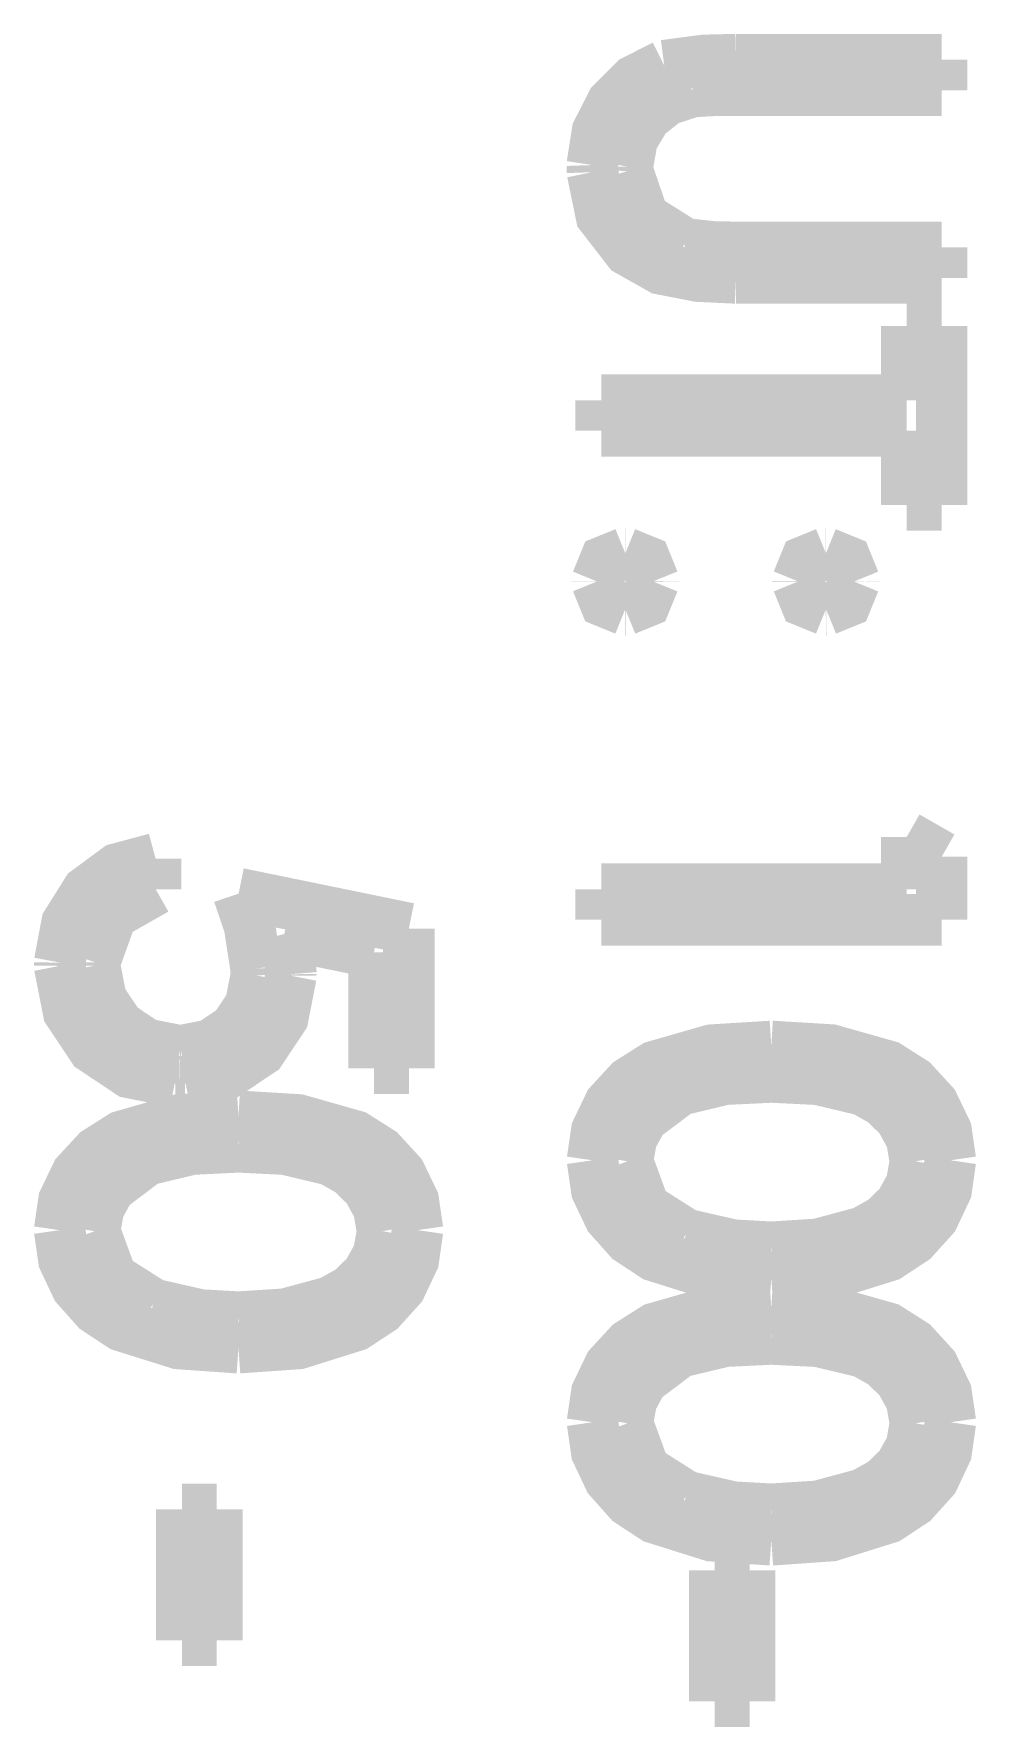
# Model space of a CAD drawing. Header units: inches. Extents: x 18.7 to 39.4, y 4.3 to 20.5.
# Drawn here: x 23.3228 to 23.5513, y 11.4467 to 11.8571 of the extents above; entities that cross this region are included whole.
import ezdxf

# ---------------------------------------------------------------- set-up
doc = ezdxf.new("R2010")
doc.units = ezdxf.units.IN
doc.header["$MEASUREMENT"] = 0

# ---------------------------------------------------------------- blocks, each defined once
blk = doc.blocks.new('irfBoard')
at = {"const_width": 0.008}
for points in [[(22.63386222225698, 12.17994721336298), (22.62930122225698, 12.17765921336298), (22.62576322225698, 12.17416221336298), (22.62347522225698, 12.16969621336298), (22.62266222225698, 12.16450421336298)], [(22.63386222225698, 12.17994721336298), (22.62930122225698, 12.17765921336298), (22.62576322225698, 12.17416221336298), (22.62347522225698, 12.16969621336298), (22.62266222225698, 12.16450421336298)], [(22.63386222225698, 12.17994721336298), (22.62930122225698, 12.17765921336298), (22.62576322225698, 12.17416221336298), (22.62347522225698, 12.16969621336298), (22.62266222225698, 12.16450421336298)], [(22.63386122225698, 12.17994721336298), (22.64007722225698, 12.18077321336298), (22.64501322225698, 12.18089121336298)], [(22.63386122225698, 12.17994721336298), (22.64007722225698, 12.18077321336298), (22.64501322225698, 12.18089121336298)], [(22.63386122225698, 12.17994721336298), (22.64007722225698, 12.18077321336298), (22.64501322225698, 12.18089121336298)], [(22.64501322225698, 12.18089121336298), (22.67697322225698, 12.18089121336298)], [(22.64501322225698, 12.18089121336298), (22.67697322225698, 12.18089121336298)], [(22.64501322225698, 12.18089121336298), (22.67697322225698, 12.18089121336298)], [(22.67697322225698, 12.18089121336298), (22.67697322225698, 12.17614121336298)], [(22.67697322225698, 12.18089121336298), (22.67697322225698, 12.17614121336298)], [(22.67697322225698, 12.18089121336298), (22.67697322225698, 12.17614121336298)], [(22.63823122225698, 12.17593021336298), (22.63418122225698, 12.17460921336298), (22.63097722225698, 12.17205221336298), (22.62887022225698, 12.16851921336298), (22.62811222225698, 12.16426921336298)], [(22.63823122225698, 12.17593021336298), (22.63418122225698, 12.17460921336298), (22.63097722225698, 12.17205221336298), (22.62887022225698, 12.16851921336298), (22.62811222225698, 12.16426921336298)], [(22.63823122225698, 12.17593021336298), (22.63418122225698, 12.17460921336298), (22.63097722225698, 12.17205221336298), (22.62887022225698, 12.16851921336298), (22.62811222225698, 12.16426921336298)], [(22.64526722225698, 12.17614121336298), (22.64132222225698, 12.17610421336298), (22.63822922225698, 12.17593021336298)], [(22.64526722225698, 12.17614121336298), (22.64132222225698, 12.17610421336298), (22.63822922225698, 12.17593021336298)], [(22.64526722225698, 12.17614121336298), (22.64132222225698, 12.17610421336298), (22.63822922225698, 12.17593021336298)], [(22.67697322225698, 12.17614121336298), (22.64526722225698, 12.17614121336298)], [(22.67697322225698, 12.17614121336298), (22.64526722225698, 12.17614121336298)], [(22.67697322225698, 12.17614121336298), (22.64526722225698, 12.17614121336298)], [(22.62270022225698, 12.16339821336298), (22.62266222225698, 12.16450421336298)], [(22.62270022225698, 12.16339821336298), (22.62266222225698, 12.16450421336298)], [(22.62270022225698, 12.16339821336298), (22.62266222225698, 12.16450421336298)], [(22.62812722225698, 12.16367321336298), (22.62811222225698, 12.16426921336298)], [(22.62812722225698, 12.16367321336298), (22.62811222225698, 12.16426921336298)], [(22.62812722225698, 12.16367321336298), (22.62811222225698, 12.16426921336298)], [(22.64501322225698, 12.14697021336298), (22.63914222225698, 12.14724821336298), (22.63338022225698, 12.14836721336298), (22.62829022225698, 12.15123321336298), (22.62407822225698, 12.15667221336298), (22.62269922225698, 12.16341121336298)], [(22.64501322225698, 12.14697021336298), (22.63914222225698, 12.14724821336298), (22.63338022225698, 12.14836721336298), (22.62829022225698, 12.15123321336298), (22.62407822225698, 12.15667221336298), (22.62269922225698, 12.16341121336298)], [(22.64501322225698, 12.14697021336298), (22.63914222225698, 12.14724821336298), (22.63338022225698, 12.14836721336298), (22.62829022225698, 12.15123321336298), (22.62407822225698, 12.15667221336298), (22.62269922225698, 12.16341121336298)], [(22.62812722225698, 12.16367921336298), (22.62812622225698, 12.16359821336298)], [(22.62812722225698, 12.16367921336298), (22.62812622225698, 12.16359821336298)], [(22.62812722225698, 12.16367921336298), (22.62812622225698, 12.16359821336298)], [(22.63704822225698, 12.15226021336298), (22.63062122225698, 12.15630821336298), (22.62812622225698, 12.16359821336298)], [(22.63704822225698, 12.15226021336298), (22.63062122225698, 12.15630821336298), (22.62812622225698, 12.16359821336298)], [(22.63704822225698, 12.15226021336298), (22.63062122225698, 12.15630821336298), (22.62812622225698, 12.16359821336298)], [(22.63705222225698, 12.15225921336298), (22.64163822225698, 12.15177421336298), (22.64526722225698, 12.15171921336298)], [(22.63705222225698, 12.15225921336298), (22.64163822225698, 12.15177421336298), (22.64526722225698, 12.15171921336298)], [(22.63705222225698, 12.15225921336298), (22.64163822225698, 12.15177421336298), (22.64526722225698, 12.15171921336298)], [(22.64526722225698, 12.15171921336298), (22.67697322225698, 12.15171921336298)], [(22.64526722225698, 12.15171921336298), (22.67697322225698, 12.15171921336298)], [(22.64526722225698, 12.15171921336298), (22.67697322225698, 12.15171921336298)], [(22.67697322225698, 12.15171921336298), (22.67697322225698, 12.14697021336298)], [(22.67697322225698, 12.15171921336298), (22.67697322225698, 12.14697021336298)], [(22.67697322225698, 12.15171921336298), (22.67697322225698, 12.14697021336298)], [(22.67697322225698, 12.14697021336298), (22.64501322225698, 12.14697021336298)], [(22.67697322225698, 12.14697021336298), (22.64501322225698, 12.14697021336298)], [(22.67697322225698, 12.14697021336298), (22.64501322225698, 12.14697021336298)], [(22.67154522225698, 12.12797421336298), (22.67154522225698, 12.13950721336298)], [(22.67154522225698, 12.13950721336298), (22.67697322225698, 12.13950721336298)], [(22.67154522225698, 12.12797421336298), (22.67154522225698, 12.13950721336298)], [(22.67154522225698, 12.13950721336298), (22.67697322225698, 12.13950721336298)], [(22.67154522225698, 12.12797421336298), (22.67154522225698, 12.13950721336298)], [(22.67154522225698, 12.13950721336298), (22.67697322225698, 12.13950721336298)], [(22.67697322225698, 12.13950721336298), (22.67697322225698, 12.11169221336298)], [(22.67697322225698, 12.13950721336298), (22.67697322225698, 12.11169221336298)], [(22.67697322225698, 12.13950721336298), (22.67697322225698, 12.11169221336298)], [(22.62405622225698, 12.12797421336298), (22.67154522225698, 12.12797421336298)], [(22.62405622225698, 12.12322521336298), (22.62405622225698, 12.12797421336298)], [(22.62405622225698, 12.12797421336298), (22.67154522225698, 12.12797421336298)], [(22.62405622225698, 12.12322521336298), (22.62405622225698, 12.12797421336298)], [(22.62405622225698, 12.12797421336298), (22.67154522225698, 12.12797421336298)], [(22.62405622225698, 12.12322521336298), (22.62405622225698, 12.12797421336298)], [(22.67154522225698, 12.12322521336298), (22.62405622225698, 12.12322521336298)], [(22.67154522225698, 12.12322521336298), (22.62405622225698, 12.12322521336298)], [(22.67154522225698, 12.12322521336298), (22.62405622225698, 12.12322521336298)], [(22.67154522225698, 12.11169221336298), (22.67154522225698, 12.12322521336298)], [(22.67154522225698, 12.11169221336298), (22.67154522225698, 12.12322521336298)], [(22.67154522225698, 12.11169221336298), (22.67154522225698, 12.12322521336298)], [(22.67697322225698, 12.11169221336298), (22.67154522225698, 12.11169221336298)], [(22.67697322225698, 12.11169221336298), (22.67154522225698, 12.11169221336298)], [(22.67697322225698, 12.11169221336298), (22.67154522225698, 12.11169221336298)], [(22.62777822225698, 12.10422921336298), (22.62464922225698, 12.10295721336298), (22.62337822225698, 12.09982921336298)], [(22.62777822225698, 12.10422921336298), (22.62464922225698, 12.10295721336298), (22.62337822225698, 12.09982921336298)], [(22.62777822225698, 12.10422921336298), (22.62464922225698, 12.10295721336298), (22.62337822225698, 12.09982921336298)], [(22.62777822225698, 12.10422921336298), (22.62778522225698, 12.10422921336298)], [(22.62777822225698, 12.10422921336298), (22.62778522225698, 12.10422921336298)], [(22.62777822225698, 12.10422921336298), (22.62778522225698, 12.10422921336298)], [(22.62778522225698, 12.10423021336298), (22.62782422225698, 12.10423021336298)], [(22.62778522225698, 12.10423021336298), (22.62782422225698, 12.10423021336298)], [(22.62778522225698, 12.10423021336298), (22.62782422225698, 12.10423021336298)], [(22.62782422225698, 12.10423021336298), (22.63093322225698, 12.10296521336298), (22.63219722225698, 12.09985621336298)], [(22.62782422225698, 12.10423021336298), (22.63093322225698, 12.10296521336298), (22.63219722225698, 12.09985621336298)], [(22.62782422225698, 12.10423021336298), (22.63093322225698, 12.10296521336298), (22.63219722225698, 12.09985621336298)], [(22.65895822225698, 12.10422921336298), (22.65584922225698, 12.10296521336298), (22.65458522225698, 12.09985621336298)], [(22.65895822225698, 12.10422921336298), (22.65584922225698, 12.10296521336298), (22.65458522225698, 12.09985621336298)], [(22.65895822225698, 12.10422921336298), (22.65584922225698, 12.10296521336298), (22.65458522225698, 12.09985621336298)], [(22.65895822225698, 12.10422921336298), (22.65899622225698, 12.10422921336298)], [(22.65895822225698, 12.10422921336298), (22.65899622225698, 12.10422921336298)], [(22.65895822225698, 12.10422921336298), (22.65899622225698, 12.10422921336298)], [(22.65899522225698, 12.10422921336298), (22.65900322225698, 12.10422921336298)], [(22.65899522225698, 12.10422921336298), (22.65900322225698, 12.10422921336298)], [(22.65899522225698, 12.10422921336298), (22.65900322225698, 12.10422921336298)], [(22.65900322225698, 12.10422921336298), (22.66213222225698, 12.10295721336298), (22.66340422225698, 12.09982821336298)], [(22.65900322225698, 12.10422921336298), (22.66213222225698, 12.10295721336298), (22.66340422225698, 12.09982821336298)], [(22.65900322225698, 12.10422921336298), (22.66213222225698, 12.10295721336298), (22.66340422225698, 12.09982821336298)], [(22.62337822225698, 12.09982121336298), (22.62337822225698, 12.09982921336298)], [(22.62337822225698, 12.09982121336298), (22.62337822225698, 12.09982921336298)], [(22.62337822225698, 12.09982121336298), (22.62337822225698, 12.09982921336298)], [(22.62337822225698, 12.09981821336298), (22.62337822225698, 12.09979521336298)], [(22.62337822225698, 12.09981821336298), (22.62337822225698, 12.09979521336298)], [(22.62337822225698, 12.09981821336298), (22.62337822225698, 12.09979521336298)], [(22.62776322225698, 12.09541021336298), (22.62464522225698, 12.09667821336298), (22.62337822225698, 12.09979521336298)], [(22.62776322225698, 12.09541021336298), (22.62464522225698, 12.09667821336298), (22.62337822225698, 12.09979521336298)], [(22.62776322225698, 12.09541021336298), (22.62464522225698, 12.09667821336298), (22.62337822225698, 12.09979521336298)], [(22.62783722225698, 12.09540921336298), (22.63093722225698, 12.09667021336298), (22.63219822225698, 12.09977021336298)], [(22.62783722225698, 12.09540921336298), (22.63093722225698, 12.09667021336298), (22.63219822225698, 12.09977021336298)], [(22.62783722225698, 12.09540921336298), (22.63093722225698, 12.09667021336298), (22.63219822225698, 12.09977021336298)], [(22.63219722225698, 12.09981821336298), (22.63219722225698, 12.09985621336298)], [(22.63219722225698, 12.09981821336298), (22.63219722225698, 12.09985621336298)], [(22.63219722225698, 12.09981821336298), (22.63219722225698, 12.09985621336298)], [(22.63219722225698, 12.09981621336298), (22.63219822225698, 12.09977021336298)], [(22.63219722225698, 12.09981621336298), (22.63219822225698, 12.09977021336298)], [(22.63219722225698, 12.09981621336298), (22.63219822225698, 12.09977021336298)], [(22.65458522225698, 12.09981821336298), (22.65458522225698, 12.09985621336298)], [(22.65458522225698, 12.09981821336298), (22.65458522225698, 12.09985621336298)], [(22.65458522225698, 12.09981821336298), (22.65458522225698, 12.09985621336298)], [(22.65458522225698, 12.09981621336298), (22.65458522225698, 12.09977021336298)], [(22.65458522225698, 12.09981621336298), (22.65458522225698, 12.09977021336298)], [(22.65458522225698, 12.09981621336298), (22.65458522225698, 12.09977021336298)], [(22.65894622225698, 12.09540921336298), (22.65584522225698, 12.09667021336298), (22.65458522225698, 12.09977021336298)], [(22.65894622225698, 12.09540921336298), (22.65584522225698, 12.09667021336298), (22.65458522225698, 12.09977021336298)], [(22.65894622225698, 12.09540921336298), (22.65584522225698, 12.09667021336298), (22.65458522225698, 12.09977021336298)], [(22.65904422225698, 12.09540921336298), (22.66214422225698, 12.09667021336298), (22.66340522225698, 12.09977021336298)], [(22.65904422225698, 12.09540921336298), (22.66214422225698, 12.09667021336298), (22.66340522225698, 12.09977021336298)], [(22.65904422225698, 12.09540921336298), (22.66214422225698, 12.09667021336298), (22.66340522225698, 12.09977021336298)], [(22.66340422225698, 12.09982021336298), (22.66340422225698, 12.09982821336298)], [(22.66340422225698, 12.09982021336298), (22.66340422225698, 12.09982821336298)], [(22.66340422225698, 12.09982021336298), (22.66340422225698, 12.09982821336298)], [(22.66340422225698, 12.09981621336298), (22.66340522225698, 12.09977021336298)], [(22.66340422225698, 12.09981621336298), (22.66340522225698, 12.09977021336298)], [(22.66340422225698, 12.09981621336298), (22.66340522225698, 12.09977021336298)], [(22.62778522225698, 12.09541021336298), (22.62776322225698, 12.09541021336298)], [(22.62778522225698, 12.09541021336298), (22.62776322225698, 12.09541021336298)], [(22.62778522225698, 12.09541021336298), (22.62776322225698, 12.09541021336298)], [(22.62783722225698, 12.09540921336298), (22.62779122225698, 12.09540921336298)], [(22.62783722225698, 12.09540921336298), (22.62779122225698, 12.09540921336298)], [(22.62783722225698, 12.09540921336298), (22.62779122225698, 12.09540921336298)], [(22.65894622225698, 12.09540921336298), (22.65899122225698, 12.09541021336298)], [(22.65894622225698, 12.09540921336298), (22.65899122225698, 12.09541021336298)], [(22.65894622225698, 12.09540921336298), (22.65899122225698, 12.09541021336298)], [(22.65904422225698, 12.09540921336298), (22.65899822225698, 12.09540921336298)], [(22.65904422225698, 12.09540921336298), (22.65899822225698, 12.09540921336298)], [(22.65904422225698, 12.09540921336298), (22.65899822225698, 12.09540921336298)], [(22.67154522225698, 12.06013221336298), (22.67697322225698, 12.05702621336298)], [(22.67154522225698, 12.05199121336298), (22.67154522225698, 12.06013221336298)], [(22.67154522225698, 12.06013221336298), (22.67697322225698, 12.05702621336298)], [(22.67154522225698, 12.05199121336298), (22.67154522225698, 12.06013221336298)], [(22.67154522225698, 12.06013221336298), (22.67697322225698, 12.05702621336298)], [(22.67154522225698, 12.05199121336298), (22.67154522225698, 12.06013221336298)], [(22.55479922225698, 12.05673921336298), (22.54887722225698, 12.05514821336298), (22.54415322225698, 12.05165921336298), (22.54102422225698, 12.04667721336298), (22.53988522225698, 12.04060521336298)], [(22.55479922225698, 12.05673921336298), (22.54887722225698, 12.05514821336298), (22.54415322225698, 12.05165921336298), (22.54102422225698, 12.04667721336298), (22.53988522225698, 12.04060521336298)], [(22.55479922225698, 12.05673921336298), (22.54887722225698, 12.05514821336298), (22.54415322225698, 12.05165921336298), (22.54102422225698, 12.04667721336298), (22.53988522225698, 12.04060521336298)], [(22.55481022225698, 12.05674021336298), (22.55481022225698, 12.05199121336298)], [(22.55481022225698, 12.05674021336298), (22.55481022225698, 12.05199121336298)], [(22.55481022225698, 12.05674021336298), (22.55481022225698, 12.05199121336298)], [(22.67697322225698, 12.05702621336298), (22.67697322225698, 12.04724221336298)], [(22.67697322225698, 12.05702621336298), (22.67697322225698, 12.04724221336298)], [(22.67697322225698, 12.05702621336298), (22.67697322225698, 12.04724221336298)], [(22.55481722225698, 12.05199221336298), (22.54798822225698, 12.04812321336298), (22.54530722225698, 12.04065921336298)], [(22.55481722225698, 12.05199221336298), (22.54798822225698, 12.04812321336298), (22.54530722225698, 12.04065921336298)], [(22.55481722225698, 12.05199221336298), (22.54798822225698, 12.04812321336298), (22.54530722225698, 12.04065921336298)], [(22.56770022225698, 12.05131321336298), (22.59415822225698, 12.04588521336298)], [(22.57041422225698, 12.03965221336298), (22.56939822225698, 12.04629821336298), (22.56770022225698, 12.05131321336298)], [(22.56770022225698, 12.05131321336298), (22.59415822225698, 12.04588521336298)], [(22.57041422225698, 12.03965221336298), (22.56939822225698, 12.04629821336298), (22.56770022225698, 12.05131321336298)], [(22.56770022225698, 12.05131321336298), (22.59415822225698, 12.04588521336298)], [(22.57041422225698, 12.03965221336298), (22.56939822225698, 12.04629821336298), (22.56770022225698, 12.05131321336298)], [(22.62405622225698, 12.05199121336298), (22.67154522225698, 12.05199121336298)], [(22.62405622225698, 12.04724221336298), (22.62405622225698, 12.05199121336298)], [(22.62405622225698, 12.05199121336298), (22.67154522225698, 12.05199121336298)], [(22.62405622225698, 12.04724221336298), (22.62405622225698, 12.05199121336298)], [(22.62405622225698, 12.05199121336298), (22.67154522225698, 12.05199121336298)], [(22.62405622225698, 12.04724221336298), (22.62405622225698, 12.05199121336298)], [(22.59415822225698, 12.04588521336298), (22.59415822225698, 12.02417621336298)], [(22.59415822225698, 12.04588521336298), (22.59415822225698, 12.02417621336298)], [(22.59415822225698, 12.04588521336298), (22.59415822225698, 12.02417621336298)], [(22.67697322225698, 12.04724221336298), (22.62405622225698, 12.04724221336298)], [(22.67697322225698, 12.04724221336298), (22.62405622225698, 12.04724221336298)], [(22.67697322225698, 12.04724221336298), (22.62405622225698, 12.04724221336298)], [(22.57481322225698, 12.04502621336298), (22.57561522225698, 12.04157121336298), (22.57584122225698, 12.03879421336298)], [(22.58873122225698, 12.04217521336298), (22.57481322225698, 12.04502621336298)], [(22.57481322225698, 12.04502621336298), (22.57561522225698, 12.04157121336298), (22.57584122225698, 12.03879421336298)], [(22.58873122225698, 12.04217521336298), (22.57481322225698, 12.04502621336298)], [(22.57481322225698, 12.04502621336298), (22.57561522225698, 12.04157121336298), (22.57584122225698, 12.03879421336298)], [(22.58873122225698, 12.04217521336298), (22.57481322225698, 12.04502621336298)], [(22.53988522225698, 12.04058421336298), (22.53987822225698, 12.04008321336298)], [(22.53988522225698, 12.04058421336298), (22.53987822225698, 12.04008321336298)], [(22.53988522225698, 12.04058421336298), (22.53987822225698, 12.04008321336298)], [(22.55783322225698, 12.02212721336298), (22.55076722225698, 12.02351321336298), (22.54506822225698, 12.02731821336298), (22.54126322225698, 12.03301721336298), (22.53987822225698, 12.04008321336298)], [(22.55783322225698, 12.02212721336298), (22.55076722225698, 12.02351321336298), (22.54506822225698, 12.02731821336298), (22.54126322225698, 12.03301721336298), (22.53987822225698, 12.04008321336298)], [(22.55783322225698, 12.02212721336298), (22.55076722225698, 12.02351321336298), (22.54506822225698, 12.02731821336298), (22.54126322225698, 12.03301721336298), (22.53987822225698, 12.04008321336298)], [(22.54531322225698, 12.04031821336298), (22.54530722225698, 12.04065921336298)], [(22.54531322225698, 12.04031821336298), (22.54530722225698, 12.04065921336298)], [(22.54531322225698, 12.04031821336298), (22.54530722225698, 12.04065921336298)], [(22.54531222225698, 12.04032421336298), (22.54531122225698, 12.04011621336298)], [(22.54531222225698, 12.04032421336298), (22.54531122225698, 12.04011621336298)], [(22.54531222225698, 12.04032421336298), (22.54531122225698, 12.04011621336298)], [(22.55853922225698, 12.02688821336298), (22.55333322225698, 12.02790821336298), (22.54913422225698, 12.03071221336298), (22.54633122225698, 12.03491021336298), (22.54531122225698, 12.04011621336298)], [(22.55853922225698, 12.02688821336298), (22.55333322225698, 12.02790821336298), (22.54913422225698, 12.03071221336298), (22.54633122225698, 12.03491021336298), (22.54531122225698, 12.04011621336298)], [(22.55853922225698, 12.02688821336298), (22.55333322225698, 12.02790821336298), (22.54913422225698, 12.03071221336298), (22.54633122225698, 12.03491021336298), (22.54531122225698, 12.04011621336298)], [(22.58873122225698, 12.02417621336298), (22.58873122225698, 12.04217521336298)], [(22.58873122225698, 12.02417621336298), (22.58873122225698, 12.04217521336298)], [(22.58873122225698, 12.02417621336298), (22.58873122225698, 12.04217521336298)], [(22.55875022225698, 12.02688921336298), (22.56335922225698, 12.02779321336298), (22.56707622225698, 12.03027421336298), (22.56955722225698, 12.03399121336298), (22.57046122225698, 12.03860021336298)], [(22.55875022225698, 12.02688921336298), (22.56335922225698, 12.02779321336298), (22.56707622225698, 12.03027421336298), (22.56955722225698, 12.03399121336298), (22.57046122225698, 12.03860021336298)], [(22.55875022225698, 12.02688921336298), (22.56335922225698, 12.02779321336298), (22.56707622225698, 12.03027421336298), (22.56955722225698, 12.03399121336298), (22.57046122225698, 12.03860021336298)], [(22.55940522225698, 12.02211721336298), (22.56587422225698, 12.02338521336298), (22.57109122225698, 12.02686921336298), (22.57457522225698, 12.03208621336298), (22.57584322225698, 12.03855521336298)], [(22.55940522225698, 12.02211721336298), (22.56587422225698, 12.02338521336298), (22.57109122225698, 12.02686921336298), (22.57457522225698, 12.03208621336298), (22.57584322225698, 12.03855521336298)], [(22.55940522225698, 12.02211721336298), (22.56587422225698, 12.02338521336298), (22.57109122225698, 12.02686921336298), (22.57457522225698, 12.03208621336298), (22.57584322225698, 12.03855521336298)], [(22.57041322225698, 12.03966121336298), (22.57046122225698, 12.03860021336298)], [(22.57041322225698, 12.03966121336298), (22.57046122225698, 12.03860021336298)], [(22.57041322225698, 12.03966121336298), (22.57046122225698, 12.03860021336298)], [(22.57584122225698, 12.03878521336298), (22.57584322225698, 12.03855521336298)], [(22.57584122225698, 12.03878521336298), (22.57584322225698, 12.03855521336298)], [(22.57584122225698, 12.03878521336298), (22.57584322225698, 12.03855521336298)], [(22.62269922225698, 12.00987621336298), (22.62336122225698, 12.01444221336298), (22.62535722225698, 12.01860121336298), (22.62848522225698, 12.02199221336298), (22.63239322225698, 12.02446121336298), (22.64125822225698, 12.02699621336298), (22.65049322225698, 12.02756821336298)], [(22.62269922225698, 12.00987621336298), (22.62336122225698, 12.01444221336298), (22.62535722225698, 12.01860121336298), (22.62848522225698, 12.02199221336298), (22.63239322225698, 12.02446121336298), (22.64125822225698, 12.02699621336298), (22.65049322225698, 12.02756821336298)], [(22.62269922225698, 12.00987621336298), (22.62336122225698, 12.01444221336298), (22.62535722225698, 12.01860121336298), (22.62848522225698, 12.02199221336298), (22.63239322225698, 12.02446121336298), (22.64125822225698, 12.02699621336298), (22.65049322225698, 12.02756821336298)], [(22.65049322225698, 12.02756821336298), (22.65974222225698, 12.02701221336298), (22.66862622225698, 12.02449521336298), (22.67253222225698, 12.02201421336298), (22.67565522225698, 12.01860821336298), (22.67766122225698, 12.01444621336298), (22.67833022225698, 12.00987621336298)], [(22.65049322225698, 12.02756821336298), (22.65974222225698, 12.02701221336298), (22.66862622225698, 12.02449521336298), (22.67253222225698, 12.02201421336298), (22.67565522225698, 12.01860821336298), (22.67766122225698, 12.01444621336298), (22.67833022225698, 12.00987621336298)], [(22.65049322225698, 12.02756821336298), (22.65974222225698, 12.02701221336298), (22.66862622225698, 12.02449521336298), (22.67253222225698, 12.02201421336298), (22.67565522225698, 12.01860821336298), (22.67766122225698, 12.01444621336298), (22.67833022225698, 12.00987621336298)], [(22.55853922225698, 12.02688821336298), (22.55872422225698, 12.02688921336298)], [(22.55853922225698, 12.02688821336298), (22.55872422225698, 12.02688921336298)], [(22.55853922225698, 12.02688821336298), (22.55872422225698, 12.02688921336298)], [(22.55875022225698, 12.02688921336298), (22.55873022225698, 12.02688921336298)], [(22.55875022225698, 12.02688921336298), (22.55873022225698, 12.02688921336298)], [(22.55875022225698, 12.02688921336298), (22.55873022225698, 12.02688921336298)], [(22.55783322225698, 12.02212721336298), (22.55852322225698, 12.02214121336298)], [(22.55783322225698, 12.02212721336298), (22.55852322225698, 12.02214121336298)], [(22.55783322225698, 12.02212721336298), (22.55852322225698, 12.02214121336298)], [(22.55940522225698, 12.02211721336298), (22.55854522225698, 12.02214021336298)], [(22.55940522225698, 12.02211721336298), (22.55854522225698, 12.02214021336298)], [(22.55940522225698, 12.02211721336298), (22.55854522225698, 12.02214021336298)], [(22.59415822225698, 12.02417621336298), (22.58873122225698, 12.02417621336298)], [(22.59415822225698, 12.02417621336298), (22.58873122225698, 12.02417621336298)], [(22.59415822225698, 12.02417621336298), (22.58873122225698, 12.02417621336298)], [(22.67290222225698, 12.00971721336298), (22.67229022225698, 12.01328521336298), (22.67055422225698, 12.01646821336298), (22.66797322225698, 12.01900621336298), (22.66481322225698, 12.02078421336298), (22.65776922225698, 12.02245921336298), (22.65051422225698, 12.02281921336298), (22.64326022225698, 12.02246721336298), (22.63621822225698, 12.02078721336298), (22.63048422225698, 12.01646521336298), (22.62875522225698, 12.01328121336298), (22.62812622225698, 12.00971721336298)], [(22.67290222225698, 12.00971721336298), (22.67229022225698, 12.01328521336298), (22.67055422225698, 12.01646821336298), (22.66797322225698, 12.01900621336298), (22.66481322225698, 12.02078421336298), (22.65776922225698, 12.02245921336298), (22.65051422225698, 12.02281921336298), (22.64326022225698, 12.02246721336298), (22.63621822225698, 12.02078721336298), (22.63048422225698, 12.01646521336298), (22.62875522225698, 12.01328121336298), (22.62812622225698, 12.00971721336298)], [(22.67290222225698, 12.00971721336298), (22.67229022225698, 12.01328521336298), (22.67055422225698, 12.01646821336298), (22.66797322225698, 12.01900621336298), (22.66481322225698, 12.02078421336298), (22.65776922225698, 12.02245921336298), (22.65051422225698, 12.02281921336298), (22.64326022225698, 12.02246721336298), (22.63621822225698, 12.02078721336298), (22.63048422225698, 12.01646521336298), (22.62875522225698, 12.01328121336298), (22.62812622225698, 12.00971721336298)], [(22.53988522225698, 11.99902121336298), (22.54054722225698, 12.00358721336298), (22.54254222225698, 12.00774721336298), (22.54567122225698, 12.01113721336298), (22.54957922225698, 12.01360621336298), (22.55844322225698, 12.01614221336298), (22.56767922225698, 12.01671321336298)], [(22.53988522225698, 11.99902121336298), (22.54054722225698, 12.00358721336298), (22.54254222225698, 12.00774721336298), (22.54567122225698, 12.01113721336298), (22.54957922225698, 12.01360621336298), (22.55844322225698, 12.01614221336298), (22.56767922225698, 12.01671321336298)], [(22.53988522225698, 11.99902121336298), (22.54054722225698, 12.00358721336298), (22.54254222225698, 12.00774721336298), (22.54567122225698, 12.01113721336298), (22.54957922225698, 12.01360621336298), (22.55844322225698, 12.01614221336298), (22.56767922225698, 12.01671321336298)], [(22.56767922225698, 12.01671321336298), (22.57692822225698, 12.01615721336298), (22.58581222225698, 12.01364121336298), (22.58971822225698, 12.01115921336298), (22.59284122225698, 12.00775421336298), (22.59484622225698, 12.00359221336298), (22.59551522225698, 11.99902121336298)], [(22.56767922225698, 12.01671321336298), (22.57692822225698, 12.01615721336298), (22.58581222225698, 12.01364121336298), (22.58971822225698, 12.01115921336298), (22.59284122225698, 12.00775421336298), (22.59484622225698, 12.00359221336298), (22.59551522225698, 11.99902121336298)], [(22.56767922225698, 12.01671321336298), (22.57692822225698, 12.01615721336298), (22.58581222225698, 12.01364121336298), (22.58971822225698, 12.01115921336298), (22.59284122225698, 12.00775421336298), (22.59484622225698, 12.00359221336298), (22.59551522225698, 11.99902121336298)], [(22.56770022225698, 12.01196421336298), (22.56044622225698, 12.01161221336298), (22.55340422225698, 12.00993221336298), (22.54767022225698, 12.00561021336298), (22.54594122225698, 12.00242621336298), (22.54531222225698, 11.99886221336298)], [(22.56770022225698, 12.01196421336298), (22.56044622225698, 12.01161221336298), (22.55340422225698, 12.00993221336298), (22.54767022225698, 12.00561021336298), (22.54594122225698, 12.00242621336298), (22.54531222225698, 11.99886221336298)], [(22.56770022225698, 12.01196421336298), (22.56044622225698, 12.01161221336298), (22.55340422225698, 12.00993221336298), (22.54767022225698, 12.00561021336298), (22.54594122225698, 12.00242621336298), (22.54531222225698, 11.99886221336298)], [(22.59008822225698, 11.99886221336298), (22.58947522225698, 12.00243121336298), (22.58773922225698, 12.00561321336298), (22.58515922225698, 12.00815121336298), (22.58199922225698, 12.00993021336298), (22.57495522225698, 12.01160421336298), (22.56770022225698, 12.01196421336298)], [(22.59008822225698, 11.99886221336298), (22.58947522225698, 12.00243121336298), (22.58773922225698, 12.00561321336298), (22.58515922225698, 12.00815121336298), (22.58199922225698, 12.00993021336298), (22.57495522225698, 12.01160421336298), (22.56770022225698, 12.01196421336298)], [(22.59008822225698, 11.99886221336298), (22.58947522225698, 12.00243121336298), (22.58773922225698, 12.00561321336298), (22.58515922225698, 12.00815121336298), (22.58199922225698, 12.00993021336298), (22.57495522225698, 12.01160421336298), (22.56770022225698, 12.01196421336298)], [(22.65049322225698, 11.99161121336298), (22.64119522225698, 11.99225721336298), (22.63233422225698, 11.99504221336298), (22.62844622225698, 11.99760221336298), (22.62535222225698, 12.00107421336298), (22.62336222225698, 12.00527521336298), (22.62269922225698, 12.00987621336298)], [(22.65049322225698, 11.99161121336298), (22.64119522225698, 11.99225721336298), (22.63233422225698, 11.99504221336298), (22.62844622225698, 11.99760221336298), (22.62535222225698, 12.00107421336298), (22.62336222225698, 12.00527521336298), (22.62269922225698, 12.00987621336298)], [(22.65049322225698, 11.99161121336298), (22.64119522225698, 11.99225721336298), (22.63233422225698, 11.99504221336298), (22.62844622225698, 11.99760221336298), (22.62535222225698, 12.00107421336298), (22.62336222225698, 12.00527521336298), (22.62269922225698, 12.00987621336298)], [(22.63721722225698, 11.99836321336298), (22.63077922225698, 12.00245021336298), (22.62812722225698, 12.00970821336298)], [(22.63721722225698, 11.99836321336298), (22.63077922225698, 12.00245021336298), (22.62812722225698, 12.00970821336298)], [(22.63721722225698, 11.99836321336298), (22.63077922225698, 12.00245021336298), (22.62812722225698, 12.00970821336298)], [(22.67833022225698, 12.00987621336298), (22.67767122225698, 12.00527021336298), (22.67568422225698, 12.00106321336298), (22.67256822225698, 11.99760621336298), (22.66867222225698, 11.99504721336298), (22.65980022225698, 11.99226421336298), (22.65049322225698, 11.99161121336298)], [(22.67833022225698, 12.00987621336298), (22.67767122225698, 12.00527021336298), (22.67568422225698, 12.00106321336298), (22.67256822225698, 11.99760621336298), (22.66867222225698, 11.99504721336298), (22.65980022225698, 11.99226421336298), (22.65049322225698, 11.99161121336298)], [(22.67833022225698, 12.00987621336298), (22.67767122225698, 12.00527021336298), (22.67568422225698, 12.00106321336298), (22.67256822225698, 11.99760621336298), (22.66867222225698, 11.99504721336298), (22.65980022225698, 11.99226421336298), (22.65049322225698, 11.99161121336298)], [(22.65051422225698, 11.99636121336298), (22.65775722225698, 11.99682621336298), (22.66475122225698, 11.99870821336298), (22.66792222225698, 12.00046721336298), (22.67052522225698, 12.00298121336298), (22.67227522225698, 12.00615421336298), (22.67290222225698, 12.00971721336298)], [(22.65051422225698, 11.99636121336298), (22.65775722225698, 11.99682621336298), (22.66475122225698, 11.99870821336298), (22.66792222225698, 12.00046721336298), (22.67052522225698, 12.00298121336298), (22.67227522225698, 12.00615421336298), (22.67290222225698, 12.00971721336298)], [(22.65051422225698, 11.99636121336298), (22.65775722225698, 11.99682621336298), (22.66475122225698, 11.99870821336298), (22.66792222225698, 12.00046721336298), (22.67052522225698, 12.00298121336298), (22.67227522225698, 12.00615421336298), (22.67290222225698, 12.00971721336298)], [(22.56767922225698, 11.98075721336298), (22.55838122225698, 11.98140321336298), (22.54952022225698, 11.98418721336298), (22.54563122225698, 11.98674721336298), (22.54253822225698, 11.99021921336298), (22.54054822225698, 11.99442021336298), (22.53988522225698, 11.99902121336298)], [(22.56767922225698, 11.98075721336298), (22.55838122225698, 11.98140321336298), (22.54952022225698, 11.98418721336298), (22.54563122225698, 11.98674721336298), (22.54253822225698, 11.99021921336298), (22.54054822225698, 11.99442021336298), (22.53988522225698, 11.99902121336298)], [(22.56767922225698, 11.98075721336298), (22.55838122225698, 11.98140321336298), (22.54952022225698, 11.98418721336298), (22.54563122225698, 11.98674721336298), (22.54253822225698, 11.99021921336298), (22.54054822225698, 11.99442021336298), (22.53988522225698, 11.99902121336298)], [(22.55440222225698, 11.98750821336298), (22.54796522225698, 11.99159621336298), (22.54531322225698, 11.99885421336298)], [(22.55440222225698, 11.98750821336298), (22.54796522225698, 11.99159621336298), (22.54531322225698, 11.99885421336298)], [(22.55440222225698, 11.98750821336298), (22.54796522225698, 11.99159621336298), (22.54531322225698, 11.99885421336298)], [(22.59551522225698, 11.99902121336298), (22.59485722225698, 11.99441521336298), (22.59287022225698, 11.99020821336298), (22.58975322225698, 11.98675121336298), (22.58585822225698, 11.98419321336298), (22.57698622225698, 11.98140921336298), (22.56767922225698, 11.98075721336298)], [(22.59551522225698, 11.99902121336298), (22.59485722225698, 11.99441521336298), (22.59287022225698, 11.99020821336298), (22.58975322225698, 11.98675121336298), (22.58585822225698, 11.98419321336298), (22.57698622225698, 11.98140921336298), (22.56767922225698, 11.98075721336298)], [(22.59551522225698, 11.99902121336298), (22.59485722225698, 11.99441521336298), (22.59287022225698, 11.99020821336298), (22.58975322225698, 11.98675121336298), (22.58585822225698, 11.98419321336298), (22.57698622225698, 11.98140921336298), (22.56767922225698, 11.98075721336298)], [(22.56770022225698, 11.98550621336298), (22.57494322225698, 11.98597121336298), (22.58193722225698, 11.98785421336298), (22.58510722225698, 11.98961321336298), (22.58771122225698, 11.99212621336298), (22.58946122225698, 11.99529921336298), (22.59008822225698, 11.99886221336298)], [(22.56770022225698, 11.98550621336298), (22.57494322225698, 11.98597121336298), (22.58193722225698, 11.98785421336298), (22.58510722225698, 11.98961321336298), (22.58771122225698, 11.99212621336298), (22.58946122225698, 11.99529921336298), (22.59008822225698, 11.99886221336298)], [(22.56770022225698, 11.98550621336298), (22.57494322225698, 11.98597121336298), (22.58193722225698, 11.98785421336298), (22.58510722225698, 11.98961321336298), (22.58771122225698, 11.99212621336298), (22.58946122225698, 11.99529921336298), (22.59008822225698, 11.99886221336298)], [(22.63721122225698, 11.99836421336298), (22.64457822225698, 11.99669221336298), (22.65051422225698, 11.99636121336298)], [(22.63721122225698, 11.99836421336298), (22.64457822225698, 11.99669221336298), (22.65051422225698, 11.99636121336298)], [(22.63721122225698, 11.99836421336298), (22.64457822225698, 11.99669221336298), (22.65051422225698, 11.99636121336298)], [(22.55439722225698, 11.98750921336298), (22.56176422225698, 11.98583721336298), (22.56770022225698, 11.98550621336298)], [(22.55439722225698, 11.98750921336298), (22.56176422225698, 11.98583721336298), (22.56770022225698, 11.98550621336298)], [(22.55439722225698, 11.98750921336298), (22.56176422225698, 11.98583721336298), (22.56770022225698, 11.98550621336298)], [(22.62269922225698, 11.96917121336298), (22.62336122225698, 11.97373721336298), (22.62535722225698, 11.97789621336298), (22.62848522225698, 11.98128721336298), (22.63239322225698, 11.98375621336298), (22.64125822225698, 11.98629121336298), (22.65049322225698, 11.98686321336298)], [(22.62269922225698, 11.96917121336298), (22.62336122225698, 11.97373721336298), (22.62535722225698, 11.97789621336298), (22.62848522225698, 11.98128721336298), (22.63239322225698, 11.98375621336298), (22.64125822225698, 11.98629121336298), (22.65049322225698, 11.98686321336298)], [(22.62269922225698, 11.96917121336298), (22.62336122225698, 11.97373721336298), (22.62535722225698, 11.97789621336298), (22.62848522225698, 11.98128721336298), (22.63239322225698, 11.98375621336298), (22.64125822225698, 11.98629121336298), (22.65049322225698, 11.98686321336298)], [(22.65049322225698, 11.98686321336298), (22.65974222225698, 11.98630721336298), (22.66862622225698, 11.98379021336298), (22.67253222225698, 11.98130921336298), (22.67565522225698, 11.97790321336298), (22.67766122225698, 11.97374121336298), (22.67833022225698, 11.96917121336298)], [(22.65049322225698, 11.98686321336298), (22.65974222225698, 11.98630721336298), (22.66862622225698, 11.98379021336298), (22.67253222225698, 11.98130921336298), (22.67565522225698, 11.97790321336298), (22.67766122225698, 11.97374121336298), (22.67833022225698, 11.96917121336298)], [(22.65049322225698, 11.98686321336298), (22.65974222225698, 11.98630721336298), (22.66862622225698, 11.98379021336298), (22.67253222225698, 11.98130921336298), (22.67565522225698, 11.97790321336298), (22.67766122225698, 11.97374121336298), (22.67833022225698, 11.96917121336298)], [(22.65051422225698, 11.98211421336298), (22.64326022225698, 11.98176221336298), (22.63621822225698, 11.98008221336298), (22.63048422225698, 11.97575921336298), (22.62875522225698, 11.97257621336298), (22.62812622225698, 11.96901221336298)], [(22.65051422225698, 11.98211421336298), (22.64326022225698, 11.98176221336298), (22.63621822225698, 11.98008221336298), (22.63048422225698, 11.97575921336298), (22.62875522225698, 11.97257621336298), (22.62812622225698, 11.96901221336298)], [(22.65051422225698, 11.98211421336298), (22.64326022225698, 11.98176221336298), (22.63621822225698, 11.98008221336298), (22.63048422225698, 11.97575921336298), (22.62875522225698, 11.97257621336298), (22.62812622225698, 11.96901221336298)], [(22.67290222225698, 11.96901221336298), (22.67229022225698, 11.97258021336298), (22.67055422225698, 11.97576321336298), (22.66797322225698, 11.97830121336298), (22.66481322225698, 11.98007921336298), (22.65776922225698, 11.98175421336298), (22.65051422225698, 11.98211421336298)], [(22.67290222225698, 11.96901221336298), (22.67229022225698, 11.97258021336298), (22.67055422225698, 11.97576321336298), (22.66797322225698, 11.97830121336298), (22.66481322225698, 11.98007921336298), (22.65776922225698, 11.98175421336298), (22.65051422225698, 11.98211421336298)], [(22.67290222225698, 11.96901221336298), (22.67229022225698, 11.97258021336298), (22.67055422225698, 11.97576321336298), (22.66797322225698, 11.97830121336298), (22.66481322225698, 11.98007921336298), (22.65776922225698, 11.98175421336298), (22.65051422225698, 11.98211421336298)], [(22.65049322225698, 11.95090621336298), (22.64119522225698, 11.95155221336298), (22.63233422225698, 11.95433721336298), (22.62844622225698, 11.95689621336298), (22.62535222225698, 11.96036921336298), (22.62336222225698, 11.96457021336298), (22.62269922225698, 11.96917121336298)], [(22.65049322225698, 11.95090621336298), (22.64119522225698, 11.95155221336298), (22.63233422225698, 11.95433721336298), (22.62844622225698, 11.95689621336298), (22.62535222225698, 11.96036921336298), (22.62336222225698, 11.96457021336298), (22.62269922225698, 11.96917121336298)], [(22.65049322225698, 11.95090621336298), (22.64119522225698, 11.95155221336298), (22.63233422225698, 11.95433721336298), (22.62844622225698, 11.95689621336298), (22.62535222225698, 11.96036921336298), (22.62336222225698, 11.96457021336298), (22.62269922225698, 11.96917121336298)], [(22.67833022225698, 11.96917121336298), (22.67767122225698, 11.96456521336298), (22.67568422225698, 11.96035821336298), (22.67256822225698, 11.95690021336298), (22.66867222225698, 11.95434221336298), (22.65980022225698, 11.95155921336298), (22.65049322225698, 11.95090621336298)], [(22.67833022225698, 11.96917121336298), (22.67767122225698, 11.96456521336298), (22.67568422225698, 11.96035821336298), (22.67256822225698, 11.95690021336298), (22.66867222225698, 11.95434221336298), (22.65980022225698, 11.95155921336298), (22.65049322225698, 11.95090621336298)], [(22.67833022225698, 11.96917121336298), (22.67767122225698, 11.96456521336298), (22.67568422225698, 11.96035821336298), (22.67256822225698, 11.95690021336298), (22.66867222225698, 11.95434221336298), (22.65980022225698, 11.95155921336298), (22.65049322225698, 11.95090621336298)], [(22.63721722225698, 11.95765721336298), (22.63077922225698, 11.96174521336298), (22.62812722225698, 11.96900321336298)], [(22.63721722225698, 11.95765721336298), (22.63077922225698, 11.96174521336298), (22.62812722225698, 11.96900321336298)], [(22.63721722225698, 11.95765721336298), (22.63077922225698, 11.96174521336298), (22.62812722225698, 11.96900321336298)], [(22.65051422225698, 11.95565621336298), (22.65775722225698, 11.95612021336298), (22.66475122225698, 11.95800321336298), (22.66792222225698, 11.95976221336298), (22.67052522225698, 11.96227621336298), (22.67227522225698, 11.96544821336298), (22.67290222225698, 11.96901221336298)], [(22.65051422225698, 11.95565621336298), (22.65775722225698, 11.95612021336298), (22.66475122225698, 11.95800321336298), (22.66792222225698, 11.95976221336298), (22.67052522225698, 11.96227621336298), (22.67227522225698, 11.96544821336298), (22.67290222225698, 11.96901221336298)], [(22.65051422225698, 11.95565621336298), (22.65775722225698, 11.95612021336298), (22.66475122225698, 11.95800321336298), (22.66792222225698, 11.95976221336298), (22.67052522225698, 11.96227621336298), (22.67227522225698, 11.96544821336298), (22.67290222225698, 11.96901221336298)], [(22.63721122225698, 11.95765921336298), (22.64457822225698, 11.95598721336298), (22.65051422225698, 11.95565621336298)], [(22.63721122225698, 11.95765921336298), (22.64457822225698, 11.95598721336298), (22.65051422225698, 11.95565621336298)], [(22.63721122225698, 11.95765921336298), (22.64457822225698, 11.95598721336298), (22.65051422225698, 11.95565621336298)], [(22.55888122225698, 11.95565621336298), (22.56430822225698, 11.95565621336298)], [(22.55888122225698, 11.93530321336298), (22.55888122225698, 11.95565621336298)], [(22.55888122225698, 11.95565621336298), (22.56430822225698, 11.95565621336298)], [(22.55888122225698, 11.93530321336298), (22.55888122225698, 11.95565621336298)], [(22.55888122225698, 11.95565621336298), (22.56430822225698, 11.95565621336298)], [(22.55888122225698, 11.93530321336298), (22.55888122225698, 11.95565621336298)], [(22.56430822225698, 11.95565621336298), (22.56430822225698, 11.93530321336298)], [(22.56430822225698, 11.95565621336298), (22.56430822225698, 11.93530321336298)], [(22.56430822225698, 11.95565621336298), (22.56430822225698, 11.93530321336298)], [(22.64169522225698, 11.94615721336298), (22.64712222225698, 11.94615721336298)], [(22.64169522225698, 11.92580521336298), (22.64169522225698, 11.94615721336298)], [(22.64169522225698, 11.94615721336298), (22.64712222225698, 11.94615721336298)], [(22.64169522225698, 11.92580521336298), (22.64169522225698, 11.94615721336298)], [(22.64169522225698, 11.94615721336298), (22.64712222225698, 11.94615721336298)], [(22.64169522225698, 11.92580521336298), (22.64169522225698, 11.94615721336298)], [(22.64712222225698, 11.94615721336298), (22.64712222225698, 11.92580521336298)], [(22.64712222225698, 11.94615721336298), (22.64712222225698, 11.92580521336298)], [(22.64712222225698, 11.94615721336298), (22.64712222225698, 11.92580521336298)], [(22.56430822225698, 11.93530321336298), (22.55888122225698, 11.93530321336298)], [(22.56430822225698, 11.93530321336298), (22.55888122225698, 11.93530321336298)], [(22.56430822225698, 11.93530321336298), (22.55888122225698, 11.93530321336298)], [(22.64712222225698, 11.92580521336298), (22.64169522225698, 11.92580521336298)], [(22.64712222225698, 11.92580521336298), (22.64169522225698, 11.92580521336298)], [(22.64712222225698, 11.92580521336298), (22.64169522225698, 11.92580521336298)]]:
    blk.add_lwpolyline(points, dxfattribs=at)

msp = doc.modelspace()

# ---------------------------------------------------------------- block references
at = {"xscale": 1.56, "yscale": 1.56, "zscale": 1.56}
msp.add_blockref('irfBoard', (-11.83313913683242, -7.151306558071497), dxfattribs=at)

doc.saveas('drawing.dxf')
